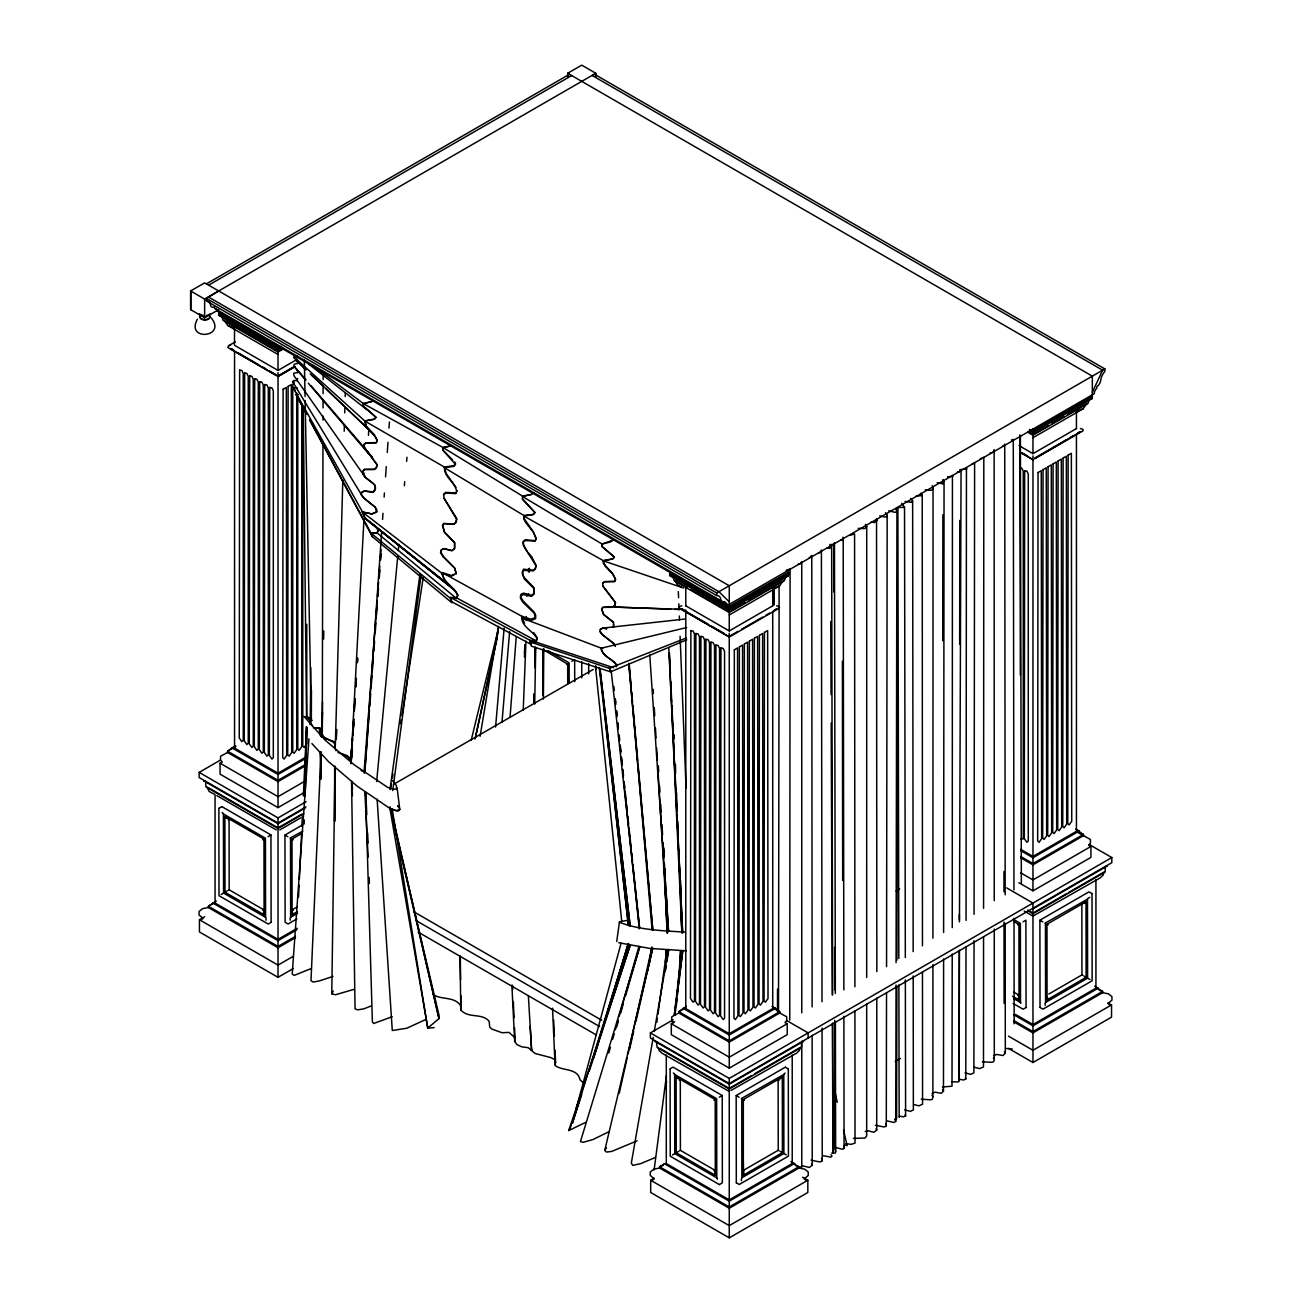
<?xml version="1.0" encoding="UTF-8"?>
<svg xmlns="http://www.w3.org/2000/svg" width="1303" height="1303" viewBox="0 0 1303 1303"><rect width="100%" height="100%" fill="white"/><g stroke="black" fill="none" stroke-linecap="round" stroke-linejoin="round"><path stroke-width="1.5" d="M777.5 1011.47L777.533 989.107M789.748 1020.184L790.09 568.988L786.165 570.258M866.69 1003.831L866.674 1135.89L865.094 1138.008L853.432 1138.415M866.69 977.429L866.723 526.396L865.355 524.343M865.257 1131.541L868.205 1130.825L873.938 1132.274L876.707 1130.19L876.805 998.082M876.838 971.647L876.544 519.017M875.421 1125.206L883.89 1126.965L886.284 1126.313L886.529 993.065M886.561 966.631L887.164 515.271L885.486 512.731M921.254 1099.211L930.782 1099.813L932.459 1099.113L932.883 1096.703L932.915 964.627M932.915 938.209L933.046 487.127L932.166 485.71M942.72 640.75L942.867 514.718M942.9 484.211L942.9 480.156M932.085 1093.25L935.163 1092.158L941.271 1093.298L943.47 1091.034L943.6 958.91M943.616 932.476L944.056 481.214L943.144 479.602M951.646 1081.783L958.519 1081.93L959.138 1080.545L959.301 950.653M959.334 920.211L959.334 914.12M959.659 644.171L959.806 520.369M974.041 940.733L973.895 1072.874L970.751 1074.356L965.034 1072.858M974.074 914.299L974.611 462.988L971.582 464.405M983.553 936.841L983.488 1066.896L979.726 1068.59L974.383 1067.304M983.57 908.386L983.814 457.239L980.182 458.851M334.822 741.863L325.669 738.638L322.248 736.081L322.965 444.372M323.03 420.071L323.03 416.015M323.063 407.904L323.079 399.809M323.095 393.734L323.111 385.623M323.128 379.548L323.144 375.492M334.513 821.102L334.676 766.262M334.724 747.971L334.741 743.915L333.405 742.205L323.763 737.058L319.561 728.572L315.717 727.84M778.51 1011.242L779.113 586.301M886.871 1120.857L894.135 1122.502L895.78 1121.297L896.041 985.035M896.073 962.673L896.936 511.167L895.829 508.968L898.598 507.388L904.396 507.437L901.79 503.267M896.887 986.55L896.611 1118.772L894.624 1119.147L895.78 1121.297M896.936 960.116L897.881 508.561L898.826 958.503M952.216 954.04L952.004 1086.213L942.492 1086.979M952.249 927.606L952.428 475.497M958.568 1079.845L959.138 1080.545L959.415 950.359M959.464 921.889L961.06 469.194M959.138 1080.545L959.855 1079.356L963.634 1080.008L965.784 1079.014L966.012 946.825M966.06 920.39L966.451 467.712M310.766 667.494L310.489 718.262L311.336 720.592L311.433 690.101M320.554 778.901L320.652 752.613M320.717 736.439L320.75 730.38M334.887 821.265L335.164 766.49M543.4 699.092L543.774 648.601M310.766 685.769L310.489 718.262L306.531 716.617L303.273 407.611M542.699 691.388L543.237 648.861M354.318 989.27L335.522 994.743L331.76 993.798L335.001 766.49M542.716 695.199L543.302 650.539M297.361 387.887L293.028 387.61L362.576 512.079L371.86 513.936L376.6 511.884L375.199 507.193L363.879 498.039L361.42 494.651L361.729 492.599L364.449 491.084L372.381 492.29L375.101 490.351C378.179 480.905 361.729 480.612 362.853 471.132L364.107 469.389L374.384 469.455L376.486 467.761L377.186 464.764L364.303 447.613L363.863 444.453L366.013 442.743L376.355 442.776L377.316 440.626L374.401 434.86L366.338 426.504L364.628 420.934L444.437 467.093L446.098 473.412L455.936 487.322M364.628 420.934L374.466 419.224L376.111 417.383L363.13 405.982L363.276 403.588L443.134 447.58L442.987 450.349L455.513 464.324L453.949 466.344L444.437 467.712C444.144 477.24 455.089 482.126 456.669 491.215L455.724 493.642L445.773 492.974L443.704 494.798M444.437 467.712L523.871 515.467L523.822 518.806L525.532 522.356L533.302 532.08L536.119 538.66L535.191 541.038L525.223 540.55L523.154 542.357L523.578 545.908L536.005 565.714L535.338 569.053L533.302 570.844L523.399 570.323L522.194 572.229L524.115 578.711L534.018 588.598L534.002 594.298L531.412 596.383L523.464 594.494L520.76 595.992L520.434 598.272L522.91 602.23L534.23 613.273L535.631 618.616L530.891 620.586L521.607 617.883C522.747 627.834 533.383 630.945 537.292 639.17L535.956 642.118L529.93 641.89L531.445 646.174L611.058 672.006L609.527 668.39L529.93 641.89M522.422 498.756L534.947 512.568L533.367 514.555L523.871 516.037L603.322 560.665L604.999 566.007L612.768 574.037L615.602 579.558L614.674 581.643L604.706 581.627L602.637 583.272M297.328 356.11L293.81 357.625L305.847 369.726M322.493 701.861L322.248 736.081M323.633 639.024L323.779 630.913M293.827 356.794L364.84 421.016L366.501 426.553L375.997 437.841L377.088 440.463L376.16 442.629L366.192 442.808L364.123 444.551L364.547 447.711L376.974 464.617L376.306 467.647L374.287 469.357L364.368 469.503L363.162 471.279L365.084 476.963L374.987 485.172L375.313 487.469L373.733 491.931L364.172 490.954L361.371 492.404L361.029 494.44L363.586 497.876L375.313 507.274L376.86 509.962L376.779 511.981L371.86 513.936L362.218 511.9L365.215 518.122L448.672 584.852L454.177 589.884L457.956 595.422L456.555 598.5L453.819 597.865M534.702 704.109L535.745 647.298M452.662 459.926L443.004 450.268L443.134 447.597L522.568 496.117L531.07 494.521L533.562 492.713L531.07 494.521L522.552 496.541L602.002 543.986L601.856 546.283L614.397 557.212L612.817 559.003L603.289 560.811L603.24 563.173L612.719 573.776L615.537 579.183L614.609 581.301L604.641 581.708L602.572 583.418L603.061 586.301L615.423 602.377L614.755 605.292L612.736 607.003L602.817 607.377L601.725 608.941L603.631 614.43L613.55 622.492M680.231 967.494L680.557 951.239M304.153 823.985L304.234 819.929M304.772 795.628L306.303 726.748M305.146 795.872L306.824 727.107M533.855 701.975L534.051 693.864M534.898 659.399L535.191 647.233M680.101 967.347L680.492 951.174M533.986 702.219L534.197 694.124M534.881 667.836L535.403 647.624M322.509 711.975L321.988 730.234L320.115 727.84L313.323 727.726M342.819 480.041L335.229 748.671L336.06 750.756M344.204 431.195L344.383 425.087M344.725 412.888L344.888 406.78M345.181 396.601L345.295 392.529M456.294 573.955L454.845 568.369L443.118 556.804L440.561 552.651L440.903 550.289L443.72 548.726L451.962 550.729L454.682 548.563L454.714 542.602L444.437 532.259L442.466 525.467L443.737 523.48L454.03 524.067L456.148 522.21L456.848 518.724L443.997 498.007L443.574 494.277L445.724 492.404L456.083 492.941L457.06 490.482M523.22 710.233L525.972 641.157M529.425 570.665L529.507 568.678M321.043 751.522L310.994 980.719L313.225 982.039L319.349 980.931L333.014 976.387M321.662 737.319L321.841 733.263M298.501 897.311L299.087 885.16M299.381 879.085L301.498 834.506M301.873 826.395L302.361 816.281M303.322 796.019L306.596 727.123M522.568 496.117L522.422 499.212L534.93 512.486L533.35 514.392L523.871 515.467M524.441 652.917L524.865 644.838M526.151 620.586L526.363 616.531M364.009 518.48L350.914 763.786L352.478 739.534M368.456 435.365L368.668 431.309M524.409 657.087L525.06 644.969M529.002 572.278L529.213 568.238L528.415 571.463M312.476 365.329L363.537 403.686L363.39 406.08L375.916 417.221L374.336 419.11L364.84 421.016M821.297 550.045L821.346 552.211L818.935 552.863M336.255 739.583L336.858 729.452M665.703 961.907L666.436 949.806L665.442 961.907M350.979 761.571L352.413 739.224M352.69 735.169L353.732 718.914M354.253 710.803L355.035 698.603M355.817 686.42L356.338 678.293M357.38 662.054L357.641 657.982M352.738 735.495L353.781 719.321M354.286 711.243L355.067 699.108M355.849 686.99L356.354 678.896M357.397 662.738L357.657 658.683M308.958 738.817L292.23 973.96L294.217 975.393L311.254 968.52M309.967 724.631L310.261 720.575L307.068 717.008M381.714 531.575L364.742 773.037L369.449 710.135M382.561 519.408L383.001 513.317M384.141 497.078L384.418 493.023M385.558 476.8L386.274 466.653M387.268 452.45L387.985 442.303M388.978 428.101L389.418 422.009M584.461 1083.787L580.014 1079.829C577.62 1067.694 562.831 1071.31 555.143 1065.577L555.583 1062.189L554.459 1059.534L551.283 1057.727L535.126 1053.492L528.236 1047.71L521.851 1046.846L516.9 1044.583L514.669 1041.504L515.027 1037.823L509.05 1032.416L502.03 1032.742L491.736 1028.995L489.716 1027.106L489.146 1021.324C482.094 1012.594 468.543 1018.848 460.822 1009.988L460.839 995.639M664.709 971.989L665.149 965.946M369.759 706.079L370.671 693.913M371.111 687.821L372.023 675.638M372.479 669.563L373.375 657.38M373.831 651.305L374.58 641.157M375.183 633.03L375.948 622.899M376.551 614.772L377.153 606.661M377.903 596.513L378.505 588.402M379.271 578.255L379.873 570.144M380.623 559.997L381.079 553.905M363.993 772.826L377.186 600.455M377.495 596.399L378.587 582.197M378.896 578.141L379.824 565.974M380.281 559.899L381.062 549.752M510.027 717.481L516.249 636.63M351.777 758.802L352.429 750.707M337.966 752.466L347.021 755.561L350.768 758.769L353.846 722.383M501.997 722.22L509.636 631.466M676.241 1005.997L676.925 997.919M677.267 993.88L680.85 951.499M350.768 758.769L352.51 738.589M352.852 734.55L353.716 724.468M495.58 727.025L504.131 628.079M681.322 958.829L682.055 950.718M822.046 1028.165L822.226 1160.11L822.128 1161.234L819.652 1161.918L811.069 1160.224M887.164 515.271L887.066 516.395L884.59 517.079L879.72 515.825M376.665 781.539L397.708 556.593M398.278 550.517L398.848 544.426M404.337 485.661L404.712 481.605M406.617 461.343L406.992 457.288M666.077 1085.529L666.55 1081.506M674.319 1015.086L681.844 950.669M674.97 1015.314L676.909 999.238M677.397 995.215L678.13 989.189M678.619 985.166L682.756 950.995M613.436 627.052L613.762 624.349M613.55 627.394L613.436 622.15L603.533 614.511L601.611 609.104L602.817 607.377L612.817 607.296L614.837 605.667L615.505 602.784L603.061 586.301M654.122 1169.996L666.436 1075.561M674.303 1015.281L682.691 950.995M392.757 790.612L421.13 574.737M616.726 941.515L619.462 921.824L629.382 919.951M656.826 1022.318L657.38 1018.311M657.934 1014.304L666.778 950.213M389.988 789.667L419.957 574.346M933.046 487.127L932.525 489.602L930.782 490.335L925.211 489.798M994.27 929.104L994.303 1059.111L993.782 1061.57L992.039 1062.32L982.348 1061.815M665.784 969.644L666.37 965.637M666.973 961.614L668.748 949.561M390.819 788.054L391.437 784.031M392.366 778.005L392.985 773.982M400.721 723.702L401.34 719.679M401.959 715.656L423.328 576.887M480.09 736.276L498.446 626.336M361.42 494.651L292.589 381.714L293.712 380.509L297.133 380.753L297.605 378.456M653.226 1037.351L631.32 1163.123L632.786 1165.403L640.75 1163.612L655.425 1157.439M654.269 1031.357L668.537 949.512M627.166 951.434L628.583 943.437M647.64 970.898L651.907 947.004M648.959 965.507L649.676 961.533M650.392 957.575L652.2 947.639M475.041 739.013L498.267 631.564M475.514 737.384L497.094 638.454M619.251 1093.266L627.183 1057.824M628.062 1053.899L651.875 947.574M629.61 1049.192L633.681 1031.324M635.962 1021.405L652.754 947.981L604.771 1150.305L606.367 1152.064L611.677 1151.429L637.102 1140.842M835.402 1021.861L835.646 1151.738L835.337 1153.041L831.737 1153.074M471.197 740.218L498.495 628.323M389.841 807.779L427.742 1028.116L439.013 1018.588L438.997 1015.118L394.206 824.978L397.301 838.823M392.317 780.464L396.487 785.628L396.373 789.097L392.92 789.26L387.414 787.207L354.351 764.942L325.31 740.299L303.974 716.406L312.117 720.461M397.106 787.778L399.793 809.489L398.197 811.117L392.089 809.798M263.646 912.116L263.597 913.37A4.088 3.339 59.9 0 0 264.086 914.787L225.012 892.229L224.898 816.476L263.972 839.051L264.086 914.804M714.891 1172.635L714.826 1173.873A4.088 3.339 59.9 0 0 715.314 1175.306L676.241 1152.748L676.127 1076.995L715.2 1099.569L715.314 1175.306M1018.604 997.284L1018.539 998.538A4.088 3.339 59.9 0 0 1019.027 999.971L1012.496 996.192M966.859 468.917L962.64 469.243M905.357 979.905L905.601 1115.873L903.533 1116.818L899.803 1116.15L899.151 1117.306L898.875 984.97M621.059 943.274L576.349 1108.071L577.815 1104.016M619.267 977.103L628.339 943.747M608.762 1053.052L610.407 1047.221M612.605 1039.468L614.25 1033.637M615.358 1029.761L618.094 1020.054M619.202 1016.177L638.975 946.304M616.645 1026.976L618.339 1021.112M620.586 1013.294L623.388 1003.505M625.635 995.687L639.708 946.792L580.438 1141.623L583.223 1142.308L592.979 1139.555L608.941 1131.721M783.233 580.715L779.552 585.959L729.257 615M235.077 745.87L227.569 751.196L227.569 752.482L278.028 781.621L305.863 765.545M216.347 900.976L208.366 906.236L208.366 907.523L278.028 947.737L295.439 937.671M686.306 1006.372L678.798 1011.714L678.798 1013.001L729.257 1042.123L779.715 1013.001L786.703 1016.747L786.751 1020.493L785.009 1022.562L787.207 1023.735L787.207 1034.663L729.257 1068.134L671.306 1034.663L671.306 1023.735L674.71 1021.764M910.699 498.381L912.637 500.889L911.432 502.323L905.08 501.411M944.056 481.214L941.743 483.56L937.085 482.745M952.949 476.198L947.46 476.882M1005.183 923.257L1005.313 1053.199L1003.001 1055.544L996.779 1054.453L993.619 1055.593M593.158 1059.176L627.802 944.756M533.66 632.492L537.308 637.884L535.973 640.75L456.376 597.735L457.711 594.722C453.835 586.236 443.134 582.718 442.059 572.538L451.327 575.486L456.066 573.532L454.666 568.01L443.378 556.446L440.919 552.325L441.245 549.996L443.948 548.498L451.88 550.583L454.486 548.465L454.503 542.602L444.616 532.259L442.711 525.549L443.916 523.594L453.819 524.311L455.838 522.503L456.506 519.066L444.111 498.479M594.429 1055.349L628.079 944.936L572.326 1123.349L581.741 1094.357M589.282 1071.164L630.115 945.555L568.76 1130.548L586.269 1122.078M866.723 526.396L865.029 528.562L858.286 528.35M456.555 598.5L377.104 532.927L378.489 530.24C374.384 522.959 364.042 521.281 362.576 512.079M265.975 920.276L266.024 918.42A3.958 3.225 59.9 0 0 265.568 917.345L265.437 838.204L223.416 813.935A3.958 3.225 59.9 0 0 222.715 812.991L222.096 812.486M1092.321 392.236L1102.631 370.199L592.051 75.411M568.76 1130.548L571.431 1125.157M843.888 1016.259L844.067 1148.204L842.764 1149.295L835.972 1147.568L834.914 1148.187L835.646 1151.738M1004.466 445.072L1002.528 446.326M842.992 537.194L842.634 540.273L840.614 540.061M331.76 993.798L333.275 991.046M811.655 555.518L808.984 558.173M877.163 520.451L874.248 522.617L871.3 521.737M812.127 1035.331L812.225 1165.289L809.31 1167.455L803.511 1166.038L800.482 1166.804M604.771 1150.305L606.498 1147.715M294.12 382.105L292.752 385.085L292.752 751.88L294.12 753.264L296.742 749.583L296.742 392.92M197.339 319.268C185.335 341.451 227.113 337.624 211.265 317.948M615.928 666.338L616.726 665.23C612.671 658.308 602.556 657.135 601.025 648.275L686.616 627.541M616.091 666.827L616.889 665.752C612.833 658.666 602.735 657.07 601.172 648.128L521.607 617.883M526.64 596.188L528.709 593.696M398.848 809.749L396.438 810.596L389.988 808.495L357.348 786.295L328.6 761.685L311.889 743.541M896.936 511.167L895.226 512.405L888.711 510.825M235.306 341.858L228.546 345.767L227.911 347.575L278.028 376.518L295.358 366.501M1032.97 437.727L1083.249 408.686L1086.946 403.425L1067.792 414.484M920.684 493.218L922.231 494.928L921.416 495.58L915.976 496.248M612.98 540.012L601.986 544.198L601.839 546.494L614.364 556.918L612.785 558.759L603.322 560.665M785.074 1073.053L784.455 1073.574A3.942 3.209 -60.1 0 0 783.771 1074.503L741.374 1098.559M785.579 576.577L784.341 580.715L729.257 612.508L674.156 580.715L672.934 576.577M1089.292 399.304L1088.054 403.425L1032.97 435.235L1027.806 432.254M612.98 540.24L610.521 541.95L602.002 543.986M592.295 75.558L594.526 74.271L1104.863 368.912L1104.863 371.485A9.593 5.538 -60 0 0 1100.807 379.955L1100.774 380.232A6.499 3.746 -60 0 1 1096.768 386.763L1096.768 388.213A5.163 2.981 -60 0 0 1094.259 393.685L727.302 605.537A5.163 2.981 -60 0 0 724.794 602.963L724.794 601.53A6.499 3.746 -60 0 1 720.803 599.608L720.771 599.364A9.593 5.538 -60 0 0 716.715 595.569L206.395 300.928L206.395 298.354L218.676 290.976M567.261 663.944L543.905 649.969M1018.539 924.43L1013.815 921.27M223.416 813.935L223.546 893.076L221.201 894.428M225.012 892.229L227.113 891.008M676.241 1152.748L678.342 1151.526M674.27 1153.888L672.429 1154.947M218.676 309.642L204.636 317.737L190.596 309.642L190.596 290.976L204.636 282.865L729.257 585.764L729.257 604.413M567.701 76.991L567.701 73.261L581.741 65.15L595.78 73.261L595.78 76.991M206.395 283.875L569.444 74.271M208.61 285.162L571.675 75.558M190.596 290.976L204.636 299.087L595.78 73.261M281.497 346.24L278.028 348.406L218.676 314.137L218.676 311.564L278.028 345.832M281.497 347.526L278.028 349.53L218.953 315.424L218.953 311.564M278.028 351.354L283.256 348.341M283.191 349.025L278.028 352.005L222.927 320.196L221.705 316.059M297.198 359.351L278.028 370.427L234.459 345.279L234.556 327.086M278.028 375.883L293.843 366.746M278.028 376.339L293.843 367.218M235.973 746.342L227.569 751.196L278.028 780.334L305.863 764.258M306.058 806.866L278.028 823.056L199.164 777.533L199.164 772.386L220.191 760.235M306.205 756.913L278.028 773.184L234.003 747.775M218.92 808.3L221.787 806.638M231.771 747.775L278.028 774.471L305.439 758.655M228.123 819.75L229.067 819.212M304.365 781.458L278.028 796.67L220.06 763.216L220.06 774.145L278.028 807.616L304.365 792.403M199.164 772.386L278.028 817.909L306.058 801.72M305.081 808.088L278.028 823.708L203.626 780.741L205.695 781.539L205.858 786.865L278.028 828.529L303.794 813.642M301.71 814.212L278.028 827.877L208.708 787.859M262.766 839.751L263.711 839.213M268.076 836.673L270.943 835.011L271.122 922.296M279.77 829.93L300.765 817.812M566.479 664.4L567.424 663.862M571.789 661.321L574.656 659.66L574.737 681.616M296.807 918.941L288.11 923.957L285.129 922.312L284.95 835.044L302.475 824.929M290.129 838.041L302.768 831.184M206.395 298.354L716.715 592.995L1104.863 368.912M302.182 833.22L291.986 839.099L292.1 914.722L297.377 911.677M394.06 784.048L593.207 669.449M228.22 890.356L229.165 889.819L264.037 909.95M213.594 903.207L208.366 906.236L278.028 946.45L295.439 936.385M1032.97 430.202L1092.044 396.096M788.331 573.369L729.257 607.475L670.182 573.369M1092.044 394.809L1092.044 398.669L1032.97 432.775L1029.484 430.772M729.257 608.762L788.331 574.656M788.331 572.082L788.331 575.942L729.257 610.048L670.182 575.942L670.182 572.082M1034.712 433.59L1048.638 425.544M1052.124 423.54L1064.307 416.504M730.999 610.863L744.925 602.817M748.411 600.813L781.491 581.708M293.403 968.455L278.028 977.331L199.44 931.971L199.44 919.739L204.685 916.726M1019.027 445.61L1032.97 453.656L1076.539 428.508M685.687 605.781L729.257 630.945L772.826 605.781M1034.729 458.102L1066.343 439.844M1069.861 437.808L1073.379 435.788M1076.897 433.752L1080.399 431.733L1034.729 458.575M1034.696 458.754L1083.086 430.821L1083.086 429.534L1080.399 428.508M731.016 635.375L738.035 631.32M741.554 629.284L762.63 617.117M766.148 615.097L769.666 613.061M773.184 611.026L776.686 609.006L774.601 609.853M262.864 910.357L263.809 909.82M292.149 909.869L297.312 906.888M271.089 922.394L268.206 924.055L219.002 895.698L218.871 808.397M290.227 920.195L290.162 918.338A3.942 3.209 -60.1 0 1 290.634 917.263L297.573 913.256M297.263 928.257L278.028 939.365L215.06 903.012M212.829 903.012L278.028 940.652L296.905 929.756M199.44 919.739L278.028 965.116L293.403 956.239M685.525 1007.822L678.798 1011.714L729.257 1040.836L779.715 1011.714L779.715 1013.001M1089.047 844.393L1111.817 857.553L1111.817 862.7L729.257 1083.575L650.392 1038.051L650.392 1032.904L673.179 1019.744M896.138 891.024L899.656 888.988M1076.995 831.005L1032.97 856.429L1020.64 849.312M1020.982 850.794L1032.97 857.716L1079.226 831.005L1080.415 833.089L1083.428 834.425L1083.428 835.712L1032.97 864.85L1020.786 857.814M773.282 1008.278L729.257 1033.702L685.231 1008.278M670.149 1068.802L673.032 1067.141L722.22 1095.497L722.367 1182.815L719.435 1184.574M683 1008.278L729.257 1034.989L775.513 1008.278L776.702 1010.362L779.715 1011.714L774.503 1008.701M679.352 1080.268L680.296 1079.731M1018.913 882.734L1032.97 890.845L1090.92 857.39L1090.92 846.445L1032.97 879.916L1020.672 872.815M787.207 1023.735L729.257 1057.189L671.306 1023.735L673.504 1022.562L671.762 1020.493L671.811 1016.747L678.798 1013.001M650.392 1032.904L729.257 1078.428L1111.817 857.553M1032.97 908.875L1107.371 865.925L1105.302 866.707L1105.139 872.033L1032.97 913.696L1027.692 910.65M751.245 1075.708L729.257 1088.396L659.937 1048.378M754.632 1073.753L800.303 1047.384L799.39 1050.479L796.556 1053.182L730.999 1090.448M1034.663 912.084L1066.799 893.516M1068.493 892.539L1104.016 872.033L1103.104 875.144L1100.269 877.831L1032.97 916.107L1024.223 911.058M713.995 1100.269L714.94 1099.716M719.305 1097.191L722.171 1095.53M1017.708 924.918L1018.653 924.381M1023.018 921.84L1025.884 920.179L1026.064 1007.463M736.309 1182.717L736.179 1095.562L785.269 1067.222M1040.022 1007.366L1039.892 920.211L1088.966 891.871L1091.963 893.532M1045.039 923.192L1087.484 899.168A3.942 3.209 -60.1 0 1 1088.168 898.223L1089.813 897.344M743.215 1099.618L782.305 1077.044L782.419 1152.666L743.329 1175.241L743.329 1099.683M1046.977 924.299L1047.042 999.89L1086.116 977.315L1086.018 901.709L1046.928 924.267L1048.149 924.967M679.466 1150.875L680.394 1150.337L715.266 1170.469M663.08 1164.735L659.595 1166.739L659.595 1168.025L729.257 1208.256L798.918 1168.025L804.651 1169.149L808.202 1171.983L808.251 1175.469L804.244 1178.906L806.166 1180.257M802.599 1177.228L807.827 1180.257L807.827 1192.489L729.257 1237.85L650.686 1192.489L650.686 1180.257L654.171 1178.238M895.161 1061.489L900.438 1058.443M714.093 1170.876L715.038 1170.338M1017.806 995.525L1018.751 994.987M779.178 1150.81L778.233 1150.256L743.378 1170.387L743.361 1162.309M1048.817 994.042L1081.946 974.921L1082.891 975.458M1026.031 1007.561L1023.148 1009.222L1013.115 1003.489M741.456 1180.713L741.407 1178.857A3.942 3.209 -60.1 0 1 741.863 1177.782L783.885 1153.513L786.23 1154.865M1045.169 1005.362L1045.104 1003.505A3.942 3.209 -60.1 0 1 1045.576 1002.43L1087.598 978.162L1089.943 979.514M792.224 1163.53L729.257 1199.884L666.289 1163.53M1095.937 988.179L1032.97 1024.533L1015.477 1014.434M793.69 1163.726L798.918 1166.739L729.257 1206.969L659.595 1166.739L662.804 1165.582L664.058 1163.53L729.257 1201.171L794.455 1163.53L795.71 1165.582L798.918 1166.739L798.918 1168.025M1013.587 1014.63L1032.97 1025.819L1098.168 988.179L1099.423 990.231L1102.631 991.404L1102.631 992.691L1032.97 1032.904L1013.815 1021.845M650.686 1180.257L729.257 1225.618L807.827 1180.257M1008.522 1036.162L1032.97 1050.283L1111.54 1004.906L1111.54 1017.138L1032.97 1062.499L1008.522 1048.394M685.166 619.023L602.898 628.079L600.178 629.593L599.999 631.352L602.475 634.659L613.778 643.666L615.277 646.255M1083.249 408.686L1077.939 410.95M779.552 585.959L774.226 588.239M600.308 629.398L603.012 627.997L606.644 628.779M426.13 1019.337L406.813 1028.214L392.284 1030.526L377.121 799.179M392.17 1016.731L373.7 1023.49L372.381 1021.943L365.573 792.55M686.746 639.773L610.879 671.729L609.348 668.178L686.095 638.079M371.16 1005.949L364.026 1008.766L357.983 1009.858L355.067 1008.88L351.549 781.474M228.546 345.767L230.582 345.279M609.348 668.178L611.433 667.429M306.27 413.735L296.107 394.662L298.338 394.565M451.343 576.007L453.884 575.177M531.461 644.594L451.864 601.839L450.349 597.409L456.376 597.735M450.349 597.409L529.946 640.294L535.973 640.75M1083.917 903.419L1085.008 902.832A4.072 3.323 -60.1 0 0 1086.002 901.709M780.204 1078.754L781.311 1078.184A4.072 3.323 -60.1 0 0 782.289 1077.044M363.537 403.686L372.055 401.405M1019.646 467.793L1021.878 468.249L1023.262 471.23L1023.262 838.008L1022.871 839.148L1020.656 838.692M227.569 752.482L220.582 756.229L220.533 759.975L222.276 762.043L220.06 763.216M363.276 403.588L372.121 401.487M1078.298 432.58L1080.399 432.189M1090.106 398.962L1092.044 398.669M786.393 576.235L788.331 575.942M601.025 648.275L602.556 647.982M201.118 919.739L203.04 918.403L199.033 914.95L199.082 911.465L202.633 908.631L208.366 907.523M652.347 1180.257L654.269 1178.906L650.262 1175.469L650.311 1171.983L653.862 1169.149L659.595 1168.025M1011.405 440.007L1013.148 439.697M601.172 648.128L602.703 647.9M362.218 511.9L441.701 573.141L449.046 575.421M681.811 605.781L679.14 606.823L679.14 608.094L729.257 637.037L779.373 608.094L779.373 606.823L776.686 605.781M990.068 453.053L993.717 452.141L994.14 449.73L994.254 900.666M850.517 535.224L854.573 533.888L854.915 986.729M957.412 471.963L959.741 471.751L959.871 469.634M798.364 564.052L800.156 563.89L801.736 561.788L801.768 1012.789M442.059 572.538L521.623 616.172L530.891 619.234L535.631 617.475L535.712 615.244L534.23 612.133L522.926 600.748L520.467 596.725L520.777 594.477L523.48 593.109L531.412 595.308L534.002 593.337L534.018 587.702L524.115 577.506L522.438 573.971L523.415 569.183L533.302 570.095L535.321 568.401L535.989 565.127L531.608 556.576L527.601 552.163M434.143 1027.627L427.742 1028.116L392.138 808.707M444.437 467.093L453.949 465.611L455.513 463.624L454.731 461.995M1090.92 846.445L1088.722 845.289L1090.464 843.22L1090.416 839.458L1078.216 832.698M822.926 1155.647L830.988 1157.162L831.998 1156.005L830.956 1154.735M686.274 950.815L649.594 948.389L618.811 942.72M685.313 932.15C663.357 930.717 639.757 930.212 619.365 922.247M606.677 606.807L680.589 609.332M1012.268 1048.98L1005.574 1048.41M612.736 607.003L670.784 609.169M674.791 609.315L678.798 609.462M845.81 1143.643L851.103 1144.36L855.029 1143.089L854.931 1011.095M218.953 315.424L220.891 315.717M670.182 575.942L672.12 576.235M1102.631 992.691L1108.364 993.798L1111.915 996.632L1111.964 1000.134L1107.957 1003.571L1109.879 1004.906M827.112 548.156L829.897 548.335L830.842 547.195L829.685 545.045L834.115 544.279L834.474 542.944L835.337 993.456M655.718 1041.358L654.855 1041.26L729.257 1084.21L803.658 1041.26L801.589 1042.058L801.426 1047.384L729.257 1089.047L657.087 1047.384L656.435 1041.634M234.1 350.523L230.582 348.487L232.683 349.334M708.164 624.218L681.811 609.006L683.912 609.853M377.104 532.927L370.85 532.976L309.544 419.485M602.898 628.079L606.514 628.714M341.695 753.867L347.852 756.945L350.8 760.968M830.451 544.361L831.656 544.67L832.617 994.596M226.999 818.203L225.891 817.616A4.088 3.339 59.9 0 1 224.898 816.476M678.228 1078.705L677.12 1078.135A4.088 3.339 59.9 0 1 676.127 1076.995M844.686 1144.914L847.113 1145.695L843.546 1129.896M535.956 642.118L613.664 667.706M913.647 1104.504L918.924 1105.824L922.557 1104.211L922.475 972.201M233.058 327.721L227.732 325.457L224.051 320.196M603.289 560.811L683.635 588.044M729.257 1091.458L661.957 1053.182L659.123 1050.479L658.21 1047.384M904.657 1109.847L910.325 1111.378L913.354 1109.961L913.191 975.963M433.199 994.564C441.44 1000.052 453.33 996.306 460.073 1004.776L461.001 1007.496M681.404 587.262L677.071 584.379L675.28 580.715L687.463 587.751M743.704 1099.895L744.436 1100.318M1086.116 977.315L1084.015 976.11M782.419 1152.666L780.302 1151.461M567.701 73.261L1092.321 376.144L1092.321 397.382L1032.97 431.651L1029.484 429.485M1027.741 431.586L1032.97 434.599M1022.432 453.037L1027.692 456.066M1020.672 452.483L1032.97 459.584M1020.835 452.744L1032.97 459.764M208.61 297.068L718.947 591.709L729.257 601.839M724.794 602.963L214.474 308.339A5.163 2.981 -60 0 1 216.982 310.912L727.302 605.537M218.953 312.85L278.028 346.956M225.794 321.189L276.285 350.344M690.948 589.754L729.257 611.873M227.732 325.457L278.028 354.481M1075.789 829.034L1079.226 831.005M1078.216 831.412L1083.428 834.425L1032.97 863.563L1020.786 856.527M237.618 352.543L258.694 364.726M262.212 366.746L265.731 368.782M269.232 370.801L276.269 374.857M711.682 626.254L723.979 633.356M230.582 348.96L276.269 375.329M681.811 609.478L729.257 636.858M1006.682 887.897L1032.97 903.077L1032.97 1025.217M1027.774 910.048L1032.97 913.045M1039.941 920.244L1042.807 921.905M548.14 650.718L569.15 662.852L569.183 682.805M1013.376 919.315L1020.379 923.371L1020.51 1002.512A3.958 3.225 59.9 0 1 1020.884 1003.31M1094.65 986.143L1098.168 988.179M1095.66 987.381L1102.631 991.404L1032.97 1031.618L1013.815 1020.558M1108.055 1002.903L1111.54 1004.906M1013.734 992.088L1018.979 995.117M1040.071 1007.48L1042.937 1009.141L1092.142 980.784L1092.012 893.63M1013.473 998.456L1020.51 1002.512M772.076 1006.307L775.513 1008.278M787.077 1020.754L808.104 1032.904L808.104 1038.051M785.367 1067.206L788.25 1068.867M778.135 1079.764L779.08 1080.317M216.803 795.596L276.269 829.93M284.982 835.076L287.865 836.738M292.263 839.246L293.208 839.8M736.228 1095.595L739.094 1097.256M413.572 911.644L601.725 1020.265M221.901 806.638L270.991 834.979M416.406 920.765L599.673 1026.585M673.342 1072.988L673.944 1073.509A3.958 3.225 59.9 0 1 674.645 1074.454L716.666 1098.706L716.797 1177.863A3.958 3.225 59.9 0 1 717.253 1178.938L717.318 1179.199M418.165 932.101L596.155 1034.859M790.937 1161.494L794.455 1163.53M292.361 909.755L293.305 910.292M743.59 1170.257L744.534 1170.811M736.358 1182.815L739.241 1184.476L788.429 1156.136L788.299 1068.981M223.546 893.076L265.568 917.345M716.797 1177.863L674.775 1153.595L674.645 1074.454M719.321 1184.557L670.247 1156.217L670.1 1068.916M295.52 390.819L293.028 387.61M366.29 519.522L454.177 589.884L369.205 521.607L448.672 584.852L444.665 580.584L441.701 573.141M309.039 364.303L367.544 410.217M295.667 360.035L298.354 363.325L294.331 364.172L293.729 365.834L305.863 379.71M360.98 770.089L362.364 771.327M310.212 373.88L369.84 430.641M297.312 361.403L306.026 369.71M311.84 375.248L323.453 386.323M326.353 389.076L374.27 434.746M374.629 525.614L378.277 530.126L376.942 532.829L370.899 533.008L372.43 536.738L451.848 602.735L450.284 598.256L370.85 532.976L372.43 536.738L310.098 420.869M885.617 1123.463L886.349 1125.222M821.558 1158.318L822.226 1160.11M311.091 385.802L372.593 457.337M295.211 367.853L305.7 380.118M308.322 383.196L368.57 453.737M292.589 381.714L293.501 382.854M599.869 631.564L602.328 634.756L613.648 643.291L615.13 645.816M296.693 369.058L298.078 372.528L293.664 373.195L293.941 375.72L365.084 476.963M931.971 1095.286L932.883 1096.703M876.056 1128.773L876.707 1130.19M993.423 1057.678L994.303 1059.111M811.59 1163.856L812.225 1165.289M398.376 806.003L399.793 809.489M397.692 805.743L398.441 806.98M942.525 1089.438L943.47 1091.034M526.803 550.729L523.578 545.029L523.154 541.494L525.223 539.784L535.175 540.664L536.103 538.367L533.285 531.738L523.822 518.203M1004.401 1051.586L1005.313 1053.199M296.107 394.662L306.661 414.159M521.623 616.172L524.506 623.339M529.946 640.294L530.956 643.161M310.261 720.575L311.971 725.543M905.194 1114.668L905.601 1115.873M965.409 1077.793L965.784 1079.014M1047.465 997.218L1047.514 998.456A4.072 3.323 -60.1 0 1 1047.042 999.89M743.752 1172.553L743.818 1173.808A4.072 3.323 -60.1 0 1 743.329 1175.225M292.523 912.035L292.572 913.289A4.072 3.323 -60.1 0 1 292.1 914.722M390.004 807.16L391.405 813.105L389.955 807.16M393.262 821.02L392.333 817.062L393.164 821.004M398.213 842.78L438.557 1016.943M391.356 810.352L439.013 1018.588M835.044 1092.37L837.275 1102.257M843.79 1146.2L844.067 1148.204M206.965 786.865L209.083 791.393L215.06 794.586L215.06 903.679M334.741 743.915L335.262 748.231M599.82 668.553L630.212 926.303L600.194 669.872M599.25 667.559L628.388 925.488M600.504 674.693L603.941 705.118M604.299 709.044L628.404 925.456M611.254 671.322L639.529 927.459L632.932 864.72M615.342 698.815L615.782 702.854M616.628 710.949L617.068 715.005M617.915 723.1L618.355 727.139M619.202 735.234L619.642 739.273M620.277 745.349L620.928 751.424M621.564 757.483L622.215 763.558M622.85 769.633L623.502 775.692M624.137 781.767L624.788 787.826M625.212 791.882L626.075 799.977M626.499 804.016L627.362 812.111M627.785 816.15L628.649 824.245M629.072 828.301L629.935 836.396M630.359 840.435L631.222 848.53M631.646 852.569L632.509 860.664M613.843 686.437L614.267 690.492M615.114 698.571L615.749 704.63M616.384 710.689L617.019 716.748M617.655 722.807L618.29 728.866M618.925 734.925L619.56 741M619.984 745.039L620.831 753.118M621.254 757.157L622.101 765.236M622.541 769.275L623.388 777.354M623.811 781.393L639.268 928.892M595.504 666.664L621.726 921.286M629.137 663.504L630.033 673.618M630.391 677.658L631.287 687.756M631.646 691.812L632.541 701.91M632.9 705.949L637.753 760.529M638.112 764.584L652.836 930.342M628.763 663.944L652.819 930.358M628.877 663.357L652.086 929.919M649.725 654.334L668.553 931.645L665.475 881.105M658.341 765.822L658.715 771.897M659.595 786.051L659.969 792.126M660.719 804.26L661.224 812.339M661.973 824.473L662.592 834.588M663.097 842.683L663.846 854.817M664.351 862.895L665.23 877.049M653.178 689.368L653.422 693.424M654.269 707.627L654.741 715.738M655.458 727.888L656.06 738.035M656.663 748.166L657.396 760.333M657.754 766.425L667.608 932.687M528.366 995.655L531.608 1050.43L531.559 1049.387M530.174 1026.438L531.608 1050.43M511.884 985.035L514.669 1041.504M364.905 792.468L368.13 857.195M369.14 877.408L369.433 883.483M351.745 781.491L352.445 795.644M669.433 653.275L670.394 673.537M670.768 681.648L671.729 701.91M671.925 705.965L672.967 728.263M673.26 734.338L674.319 756.636M674.498 760.691L676.892 811.362M677.088 815.417L682.642 932.981L668.781 647.705M512.551 985.443L512.731 989.466M513.317 1001.551L514.082 1017.676M514.555 1027.758L515.027 1037.823M352.071 781.409L352.462 789.488M669.237 653.161L681.876 932.557M665.035 868.775L665.23 872.847M666.061 891.154L666.533 901.318M667.087 913.517L667.836 929.788M553.661 1019.923L554.394 1036.015M555.029 1050.104L555.583 1062.189M365.768 792.501L366.794 814.75M367.625 832.943L368.097 843.057M663.439 847.944L663.879 858.091M664.416 870.274L667.169 933.209L665.361 890.486M552.521 1008.196L555.029 1064.502M663.553 847.781L663.895 855.908M664.497 870.143L665.198 886.415M678.342 591.676L678.586 597.751M678.83 603.826L679.058 609.918M679.303 615.993L679.466 620.049M680.101 636.255L686.062 788.266M674.14 734.664L674.303 738.72M675.475 764.438L675.589 773.265M676.566 792.794L676.876 807.811M677.658 821.151L678.244 844.377M678.749 849.507L681.941 932.541M320.489 752.873L321.173 771.099M320.343 752.808L321.189 779.064M680.524 879.948L680.834 892.148M681.339 912.507L681.844 932.85M304.348 360.1L305.049 396.552M305.13 400.607L311.336 720.592M460.008 956.597L460.822 1009.988M460.285 956.125L460.627 979.84M830.76 621.498L831.07 694.58M831.184 723.002L832.291 995.052M832.405 1023.474L832.943 1153.399L832.666 1023.099M1087.598 978.162L1087.484 899.168M1081.946 974.921L1081.848 904.168M1020.396 435.609L1021.34 883.515M1019.842 434.925L1020.347 675.149M1019.027 999.971L1018.913 924.218M783.885 1153.513L783.771 1074.503M778.233 1150.256L778.135 1079.519M1045.462 923.42L1045.576 1002.43M1013.278 439.241L1013.962 889.851M1014.011 918.273L1014.157 1023.816M1004.727 444.062L1005.167 894.819M1003.961 871.43L1003.978 891.741M1004.01 922.198L1004.108 1003.408M922.231 494.928L922.459 945.799M912.637 500.889L913.159 951.597M904.526 507.03L905.324 957.575M843.204 539.23L843.855 989.873M842.389 661.24L842.666 880.502M833.871 543.384L833.953 592.099M834.571 947.265L834.653 989.889M834.702 1020.33L834.914 1148.187M821.411 551.104L822.014 1001.763M811.769 556.072L812.111 1006.893M741.749 1098.771L741.863 1177.782M680.296 1079.47L680.394 1150.337M595.699 665.735L595.699 669.726M588.663 663.748L588.679 673.895M567.685 663.699L567.717 683.782M290.52 838.252L290.634 917.263M229.067 818.952L229.165 889.819M1095.937 879.753L1095.937 988.847M1076.441 410.315L1076.441 428.606M1076.441 434.697L1076.441 830.972M1032.97 428.915L1032.97 453.705M1032.97 455.903L1032.97 856.071M1032.97 857.716L1032.97 890.845M1032.97 1025.819L1032.97 1049.306M1032.97 1050.283L1032.97 1062.499M801.768 1041.227L801.768 1167.179M792.224 1055.104L792.224 1164.198M774.226 587.686L774.226 604.836M772.728 587.588L772.728 605.879M772.728 611.987L772.728 1008.245M729.257 606.188L729.257 630.978M729.257 633.177L729.257 1033.344M729.257 1034.989L729.257 1068.134M729.257 1078.428L729.257 1200.552M729.257 1201.171L729.257 1224.657M729.257 1225.618L729.257 1237.85M716.715 592.995L716.715 595.569M685.785 587.588L685.785 605.879M685.785 609.951L685.785 1008.245M666.289 1055.104L666.289 1164.198M581.741 661.647L581.741 677.821M567.945 73.408L567.945 77.138M306.759 624.235L306.759 717.448M306.759 727.579L306.759 743.785L304.153 747.482L302.785 746.082L302.785 407.676M301.742 404.207L301.742 746.684L299.136 750.381L297.768 748.981L297.768 396.373M278.028 345.67L278.028 370.459M278.028 372.658L278.028 772.826M278.028 774.471L278.028 807.616M278.028 817.909L278.028 940.033M278.028 940.652L278.028 964.139M278.028 965.116L278.028 977.331M234.556 351.468L234.556 747.727M204.636 299.087L204.636 317.737M190.841 291.123L190.841 309.788M214.474 306.889A6.499 3.746 -60 0 1 210.467 304.967L210.434 304.723A9.593 5.538 -60 0 0 208.741 301.514M206.395 300.928A9.593 5.538 -60 0 1 207.894 301.091M209.246 315.228A5 2.899 0 0 1 207.78 319.056A5 2.899 0 0 1 201.069 318.535A5 2.899 0 0 1 201.362 314.642M209.246 315.684A5 2.899 0 0 1 207.78 319.496A5 2.899 0 0 1 201.069 318.974A5 2.899 0 0 1 201.362 315.082M210.386 313.697A6.32 3.648 0 0 1 206.542 315.391M203.268 315.391A6.32 3.648 0 0 1 199.44 313.697M283.093 389.304L282.718 757.678L284.103 759.063L286.709 755.365L286.318 387.447L283.093 389.304M288.11 386.421L287.735 754.779L289.119 756.163L291.725 752.482L291.335 384.548L288.11 386.421M734.338 649.822L733.947 1018.18L735.332 1019.581L737.938 1015.884L737.547 647.966L734.338 649.822M739.355 646.923L738.964 1015.298L740.348 1016.682L742.954 1012.985L742.563 645.066L739.355 646.923M744.355 644.04L743.98 1012.398L745.365 1013.783L747.971 1010.102L747.58 642.167L744.355 644.04M749.372 641.141L748.997 1009.499L750.381 1010.9L752.987 1007.203L752.597 639.284L749.372 641.141M754.388 638.242L754.014 1006.6L755.382 1008.001L758.004 1004.304L757.613 636.385L754.388 638.242M759.405 635.343L759.03 1003.701L760.398 1005.102L763.004 1001.404L762.63 633.486L759.405 635.343M764.421 632.444L764.047 1000.818L765.415 1002.202L768.021 998.505L767.646 630.587L764.421 632.444M1038.035 472.549L1037.66 840.907L1039.045 842.308L1041.651 838.611L1041.26 470.692L1038.035 472.549M1043.051 469.65L1042.677 838.008L1044.061 839.409L1046.667 835.712L1046.276 467.793L1043.051 469.65M1048.068 466.751L1047.693 835.125L1049.062 836.51L1051.684 832.812L1051.293 464.894L1048.068 466.751M1053.085 463.868L1052.71 832.226L1054.078 833.611L1056.684 829.93L1056.31 461.995L1053.085 463.868M1058.101 460.969L1057.727 829.327L1059.095 830.728L1061.701 827.03L1061.326 459.112L1058.101 460.969M1063.118 458.07L1062.743 826.428L1064.111 827.828L1066.717 824.131L1066.343 456.213L1063.118 458.07M1068.134 455.17L1067.76 823.529L1069.128 824.929L1071.734 821.232L1071.359 453.314L1068.134 455.17M239.638 370.068L239.247 738.003L241.853 741.684L243.238 740.299L243.238 373.505L241.853 370.524L239.638 370.068M244.655 372.967L244.264 740.886L246.87 744.583L248.254 743.199L248.254 376.404L246.87 373.424L244.655 372.967M249.671 375.867L249.28 743.785L251.886 747.482L253.271 746.082L253.271 379.303L251.886 376.323L249.671 375.867M254.688 378.766L254.297 746.684L256.903 750.381L258.287 748.981L258.287 382.186L256.903 379.206L254.688 378.766M259.688 381.665L259.313 749.583L261.919 753.264L263.304 751.88L263.304 385.085L261.919 382.105L259.688 381.665M264.704 384.548L264.33 752.482L266.936 756.163L268.32 754.779L268.32 387.985L266.936 385.004L264.704 384.548M269.721 387.447L269.346 755.365L271.952 759.063L273.321 757.678L273.321 390.884L271.952 387.903L269.721 387.447M690.867 630.587L690.476 998.505L693.098 1002.202L694.466 1000.818L694.466 634.024L693.098 631.043L690.867 630.587M695.883 633.486L695.493 1001.404L698.099 1005.102L699.483 1003.701L699.483 636.923L698.099 633.942L695.883 633.486M700.9 636.385L700.509 1004.304L703.115 1008.001L704.5 1006.6L704.5 639.806L703.115 636.825L700.9 636.385M705.917 639.284L705.526 1007.203L708.132 1010.9L709.516 1009.499L709.516 642.705L708.132 639.724L705.917 639.284M710.933 642.167L710.542 1010.102L713.148 1013.783L714.533 1012.398L714.533 645.604L713.148 642.623L710.933 642.167M715.933 645.066L715.559 1012.985L718.165 1016.682L719.549 1015.298L719.549 648.503L718.165 645.522L715.933 645.066M720.95 647.966L720.575 1015.884L723.181 1019.581L724.566 1018.18L724.566 651.402L723.181 648.422L720.95 647.966M1024.663 470.692L1024.288 838.611L1026.894 842.308L1028.279 840.907L1028.279 474.113L1026.894 471.132L1024.663 470.692M788.608 572.082L729.257 606.351L669.905 572.082L669.905 574.656L729.257 608.924L788.608 574.656L788.608 572.082M451.669 445.626L443.134 447.597L451.652 445.724M319.789 734.648L319.561 728.572L319.756 734.631"/></g></svg>
